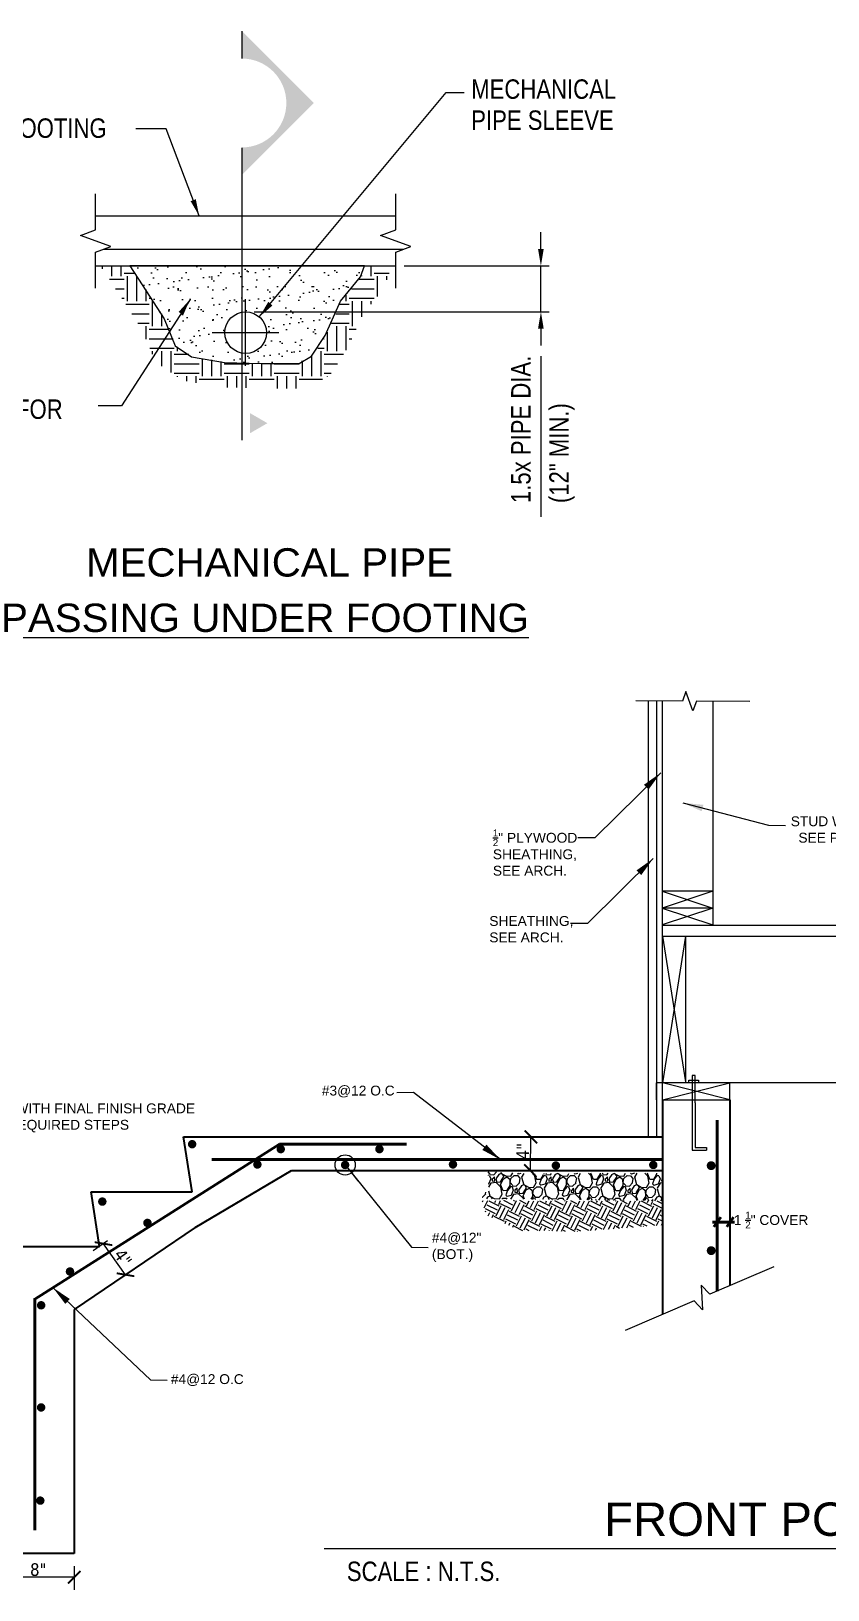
# Model space of a CAD drawing. Extents: x 4834 to 83801, y -13735 to 32221.
# Drawn here: x 10994.9 to 11089.6, y -5156.3 to -4971.1 of the extents above; entities that cross this region are included whole.
import ezdxf
from ezdxf.enums import TextEntityAlignment as Align

# ---------------------------------------------------------------- set-up
doc = ezdxf.new("R2010")
doc.units = 0
doc.header["$LTSCALE"] = 8
doc.header["$MEASUREMENT"] = 0
doc.layers.get('0').update_dxf_attribs({"lineweight": 9})
doc.layers.get('DefPoints').update_dxf_attribs({"color": 17})
for name, color, linetype in [('A-TEXT', 6, 'Continuous'), ('E.O.S', 10, 'Continuous'), ('S-ANNO-PATT', 101, 'Continuous'), ('S-BAR', 6, 'Continuous'), ('S-DIM', 3, 'Continuous'), ('S-DIMS', 2, 'Continuous'), ('S-HATCH', 8, 'Continuous'), ('S-MARK', 3, 'Continuous'), ('S-SECT-CCON', 4, 'Continuous'), ('S-SECT-CONC', 193, 'Continuous'), ('S-SECT-MISC', 134, 'Continuous'), ('S-SECT-RBAR', 4, 'Continuous'), ('s-text', 6, 'Continuous')]:
    doc.layers.add(name, color=color, linetype=linetype)
for name, color, linetype, lineweight in [('A-Wall-New', 1, 'Continuous', 50), ('DIM_DA', 4, 'Continuous', 25), ('TEXT', 6, 'Continuous', 25)]:
    doc.layers.add(name, color=color, linetype=linetype, lineweight=lineweight)
doc.styles.add('ROOMS', font='arial.ttf', dxfattribs={"height": 8})
doc.styles.get("Standard").update_dxf_attribs({"font": 'stylu.ttf'})
doc.styles.add('TAHOMA 48', font='tahoma.ttf')
doc.dimstyles.new('arch1-12', dxfattribs={"dimtxt": 1.5, "dimasz": 1.5, "dimexe": 1.5, "dimexo": 1.5, "dimgap": 1.5, "dimtad": 1, "dimdec": 4, "dimzin": 3, "dimdsep": 46, "dimlunit": 4, "dimtxsty": 'Standard', "dimblk": 'ARCHTICK', "dimcen": 1.5, "dimadec": 0, "dimazin": 0, "dimtfac": 1, "dimtdec": 4, "dimtmove": 1, "dimatfit": 2, "dimfxl": 1, "dimtolj": 1, "dimtzin": 0, "dimarcsym": 0})
doc.dimstyles.new('Forum 24', dxfattribs={"dimscale": 24, "dimtxt": 0.1875, "dimasz": 0.09375, "dimexe": 0.0625, "dimexo": 0.0625, "dimgap": 0.125, "dimtad": 1, "dimdec": 4, "dimrnd": 1, "dimzin": 7, "dimdsep": 46, "dimlunit": 4, "dimtxsty": 'Standard', "dimblk": 'OBLIQUE', "dimblk1": 'DIMTICK', "dimblk2": 'OBLIQUE', "dimcen": -0.0625, "dimdle": 0.125, "dimclrd": 256, "dimclre": 256, "dimclrt": 256, "dimadec": 0, "dimazin": 0, "dimtfac": 1, "dimtdec": 4, "dimtmove": 1, "dimatfit": 3, "dimfxl": 0.0625, "dimtvp": 1.2, "dimfrac": 2, "dimtolj": 1, "dimtzin": 7, "dimlwd": 13, "dimarcsym": 0})
doc.dimstyles.new('STD-16', dxfattribs={"dimscale": 16, "dimtxt": 0.109375, "dimasz": 0.125, "dimexe": 0.0625, "dimexo": 0.0625, "dimgap": 0.0625, "dimtad": 1, "dimdec": 4, "dimzin": 3, "dimdsep": 46, "dimlunit": 4, "dimtxsty": 'Standard', "dimcen": 0.09375, "dimclrd": 256, "dimclre": 256, "dimclrt": 50, "dimadec": 0, "dimazin": 0, "dimtfac": 1, "dimtdec": 4, "dimtmove": 2, "dimatfit": 3, "dimfxl": 1, "dimfrac": 2, "dimtolj": 1, "dimtzin": 0, "dimarcsym": 0})
doc.dimstyles.new('STD-16$7', dxfattribs={"dimscale": 16, "dimtxt": 0.09375, "dimasz": 0.125, "dimexe": 0.0625, "dimexo": 0.0625, "dimgap": 0.0625, "dimtad": 1, "dimdec": 4, "dimzin": 3, "dimdsep": 46, "dimlunit": 4, "dimtxsty": 'Standard', "dimcen": 0.0625, "dimdle": 0.0625, "dimclrd": 256, "dimclre": 4, "dimclrt": 6, "dimadec": 0, "dimazin": 0, "dimtfac": 1, "dimtdec": 4, "dimtix": 1, "dimtmove": 2, "dimatfit": 3, "dimfxl": 1, "dimfrac": 1, "dimtolj": 1, "dimtzin": 0, "dimarcsym": 0})

# ---------------------------------------------------------------- blocks, each defined once
blk = doc.blocks.new('*X2731')
at = {"color": 0}
for p, q in [((102.38, 45.52), (102.38, 45.85)), ((103.5, 44.62), (103.5, 45.85)), ((104.62, 44.62), (104.62, 45.85)), ((105, 45), (106.32, 45)), ((134.62, 44.62), (134.62, 45.85)), ((135, 45), (136.8, 45)), ((103.21, 44.25), (105, 44.25)), ((103.96, 43.12), (105, 43.12)), ((105.38, 41.62), (105.38, 44.62)), ((106.5, 41.62), (106.5, 44.62)), ((132.27, 43.12), (135, 43.12)), ((133.19, 44.25), (135, 44.25)), ((133.5, 44.62), (133.5, 44.7)), ((135.38, 42.18), (135.38, 44.62)), ((136.5, 44.18), (136.5, 44.62)), ((104.71, 42), (105, 42)), ((105.19, 41.25), (108, 41.25)), ((107.62, 41.62), (107.62, 43.01)), ((108, 42), (108.27, 42)), ((108.38, 38.62), (108.38, 41.62)), ((130.88, 41.25), (132, 41.25)), ((131.62, 41.62), (131.62, 42.33)), ((132, 42), (135, 42)), ((132.38, 38.62), (132.38, 41.62)), ((133.5, 39.76), (133.5, 41.62)), ((134.62, 41.26), (134.62, 41.62)), ((105.91, 40.12), (108, 40.12)), ((109.5, 38.62), (109.5, 40.09)), ((130.37, 40.12), (132, 40.12)), ((106.64, 39), (108, 39)), ((107.62, 37.08), (107.62, 38.62)), ((108, 38.25), (110.39, 38.25)), ((129.38, 35.62), (129.38, 37.92)), ((129.87, 39), (132, 39)), ((130.5, 35.62), (130.5, 38.62)), ((131.62, 35.75), (131.62, 38.62)), ((132, 38.25), (132.82, 38.25)), ((108, 37.12), (110.85, 37.12)), ((108.07, 36), (111, 36)), ((108.38, 35.25), (108.38, 35.62)), ((109.5, 33.81), (109.5, 35.62)), ((110.62, 33.05), (110.62, 35.62)), ((111.38, 35.62), (111.38, 36.16)), ((128.21, 36), (129, 36)), ((128.62, 32.62), (128.62, 35.62)), ((128.94, 37.12), (129, 37.12)), ((132, 37.12), (132.31, 37.12)), ((111, 35.25), (112.73, 35.25)), ((111, 34.12), (114, 34.12)), ((114.38, 32.62), (114.38, 34.76)), ((115.5, 32.62), (115.5, 34.57)), ((116.62, 32.62), (116.62, 34.37)), ((117, 34.12), (120, 34.12)), ((120.38, 32.62), (120.38, 34.19)), ((121.5, 32.62), (121.5, 34.16)), ((122.62, 32.62), (122.62, 34.16)), ((123, 34.12), (126, 34.12)), ((126.38, 32.62), (126.38, 34.32)), ((127.5, 32.62), (127.5, 34.98)), ((129, 35.25), (131.3, 35.25)), ((129, 34.12), (130.57, 34.12)), ((111, 33), (114, 33)), ((111.38, 32.54), (111.38, 32.62)), ((112.5, 32.03), (112.5, 32.62)), ((113.62, 31.84), (113.62, 32.62)), ((114, 32.25), (117, 32.25)), ((117, 33), (120, 33)), ((117.38, 31.28), (117.38, 32.62)), ((118.5, 31.25), (118.5, 32.62)), ((119.62, 31.21), (119.62, 32.62)), ((120, 32.25), (123, 32.25)), ((123, 33), (126, 33)), ((123.38, 31.16), (123.38, 32.62)), ((124.5, 31.16), (124.5, 32.62)), ((125.62, 31.16), (125.62, 32.62)), ((126, 32.25), (128.77, 32.25)), ((129, 33), (129.84, 33)), ((129.38, 32.6), (129.38, 32.62))]:
    blk.add_line(p, q, dxfattribs=at)
blk = doc.blocks.new('*D2830')
at = {"layer": 'DefPoints', "color": 0, "transparency": 16777216}
for p in [(11038.22, -4998.98), (11055.47, -4998.98), (11020.4, -5004.43)]:
    blk.add_point(p, dxfattribs=at)
at = {"layer": 'S-DIMS', "lineweight": -2, "transparency": 16777216}
for p, q in [((11055.47, -4996.98), (11055.47, -4994.98)), ((11039.22, -4998.98), (11056.47, -4998.98)), ((11055.47, -5004.43), (11055.47, -4998.98)), ((11021.4, -5004.43), (11056.47, -5004.43)), ((11055.47, -5006.43), (11055.47, -5008.43))]:
    blk.add_line(p, q, dxfattribs=at)
at = {"layer": 'S-DIMS', "transparency": 16777216}
for points in [[(11055.13, -4996.98), (11055.8, -4996.98), (11055.47, -4998.98)], [(11055.13, -5006.43), (11055.8, -5006.43), (11055.47, -5004.43)]]:
    blk.add_solid(points, dxfattribs=at)
blk = doc.blocks.new('_ArchTick')
at = {"color": 0, "linetype": 'ByBlock', "const_width": 0.15}
blk.add_lwpolyline([(-0.5, -0.5), (0.5, 0.5)], dxfattribs=at)
blk = doc.blocks.new('*D2808')
at = {"layer": 'A-TEXT', "color": 0, "lineweight": -2, "transparency": 16777216}
for p, q in [((10991.71, -5153.14), (10991.71, -5156.25)), ((11000.03, -5154.75), (10991.71, -5154.75)), ((11000.03, -5153.44), (11000.03, -5156.25))]:
    blk.add_line(p, q, dxfattribs=at)
at = {"layer": 'DefPoints', "color": 0, "transparency": 16777216}
for p in [(10991.71, -5151.64), (11000.03, -5151.94), (10991.71, -5154.75)]:
    blk.add_point(p, dxfattribs=at)
at = {"layer": 'A-TEXT', "color": 0, "lineweight": -2, "transparency": 16777216, "xscale": 1.5, "yscale": 1.5, "zscale": 1.5, "rotation": 180}
blk.add_blockref('_ArchTick', (10991.71, -5154.75), dxfattribs=at)
at = {"layer": 'A-TEXT', "color": 0, "lineweight": -2, "transparency": 16777216, "xscale": 1.5, "yscale": 1.5, "zscale": 1.5}
blk.add_blockref('_ArchTick', (11000.03, -5154.75), dxfattribs=at)
at = {"layer": 'A-TEXT', "color": 0, "transparency": 16777216, "insert": (10995.76, -5153.86), "char_height": 1.5, "attachment_point": 5, "style": 'TAHOMA 48'}
blk.add_mtext('\\A1;8"', dxfattribs=at)
blk = doc.blocks.new('_Oblique')
at = {"color": 0, "linetype": 'ByBlock', "lineweight": -2}
blk.add_line((-0.5, -0.5), (0.5, 0.5), dxfattribs=at)
blk = doc.blocks.new('DIMTICK')
for p, q in [((0, 1), (0, -1)), ((-1, 0), (1, 0))]:
    blk.add_line(p, q)
at = {"const_width": 0.141}
blk.add_lwpolyline([(0.707, 0.707), (-0.707, -0.707)], dxfattribs=at)
blk = doc.blocks.new('*D2810')
at = {"layer": 'A-TEXT', "color": 0, "lineweight": -2, "transparency": 16777216}
for p, q in [((11003.99, -5114.79), (11002.29, -5116)), ((11006.13, -5118.82), (11003.51, -5115.13)), ((11006.46, -5118.58), (11004.91, -5119.68))]:
    blk.add_line(p, q, dxfattribs=at)
at = {"layer": 'DefPoints', "color": 0, "transparency": 16777216}
for p in [(11005.22, -5113.92), (11003.51, -5115.13), (11007.69, -5117.71)]:
    blk.add_point(p, dxfattribs=at)
at = {"layer": 'A-TEXT', "color": 0, "lineweight": -2, "transparency": 16777216, "xscale": 1.5, "yscale": 1.5, "zscale": 1.5}
for p, rotation in [((11003.51, -5115.13), 125.386686971955), ((11006.13, -5118.82), 305.386686971955)]:
    blk.add_blockref('_ArchTick', p, dxfattribs=dict(at, rotation=rotation))
at = {"layer": 'A-TEXT', "color": 0, "transparency": 16777216, "insert": (11005.83, -5116.79), "char_height": 1.5, "attachment_point": 5, "rotation": 305.3867, "style": 'TAHOMA 48'}
blk.add_mtext('\\A1;4"', dxfattribs=at)
blk = doc.blocks.new('*D2811')
at = {"layer": 'A-TEXT', "color": 0, "lineweight": -2, "transparency": 16777216}
for p, q in [((11055.7, -5102.47), (11052.79, -5102.42)), ((11054.22, -5106.45), (11054.29, -5102.45)), ((11055.7, -5106.47), (11052.72, -5106.42))]:
    blk.add_line(p, q, dxfattribs=at)
at = {"layer": 'DefPoints', "color": 0, "transparency": 16777216}
for p in [(11054.29, -5102.45), (11057.2, -5102.5), (11057.2, -5106.5)]:
    blk.add_point(p, dxfattribs=at)
at = {"layer": 'A-TEXT', "color": 0, "lineweight": -2, "transparency": 16777216, "xscale": 1.5, "yscale": 1.5, "zscale": 1.5}
for p, rotation in [((11054.29, -5102.45), 89.02474909010994), ((11054.22, -5106.45), 269.0247490901099)]:
    blk.add_blockref('_ArchTick', p, dxfattribs=dict(at, rotation=rotation))
at = {"layer": 'A-TEXT', "color": 0, "transparency": 16777216, "insert": (11053.32, -5104.15), "char_height": 1.5, "attachment_point": 5, "rotation": 89.0247, "style": 'TAHOMA 48'}
blk.add_mtext('\\A1;4"', dxfattribs=at)

msp = doc.modelspace()

# ---------------------------------------------------------------- hatches: boundary and pattern name
at = {"layer": 'S-ANNO-PATT', "transparency": 33554559}
h = msp.add_hatch(dxfattribs=at)
h.set_pattern_fill('GRAVEL', color=256, scale=3, angle=63.4203233)
h.set_pattern_definition([(291.433111, (8774.1305, -4277.35213), (13.407845635, -33.544443287), [0.403608, -39.957264]), (248.390064, (8774.27798, -4277.72782), (13.424969221, 33.5375938524), [0.692604, -68.5677743]), (195.93077, (8774.0229, -4278.37174), (42.935586015, 12.06380759), [0.488364, -48.3480978]), (330.694012, (8774.17013, -4279.75367), (-52.316454591, 29.529452739), [0.630714, -62.440674]), (356.2539775, (8774.72012, -4280.06239), (-38.9068965974, 2.693213166), [0.618465, -61.2281194]), (60.694012, (8775.33727, -4280.1028), (-29.529452739, -52.316454591), [0.630714, -62.440674]), (101.114564, (8775.64599, -4279.5528), (9.379156217, -48.3014640425), [0.834087, -82.5745456]), (135.6756517, (8775.4852, -4278.73436), (-49.628378501, 48.3117381945), [0.787464, -77.9589645]), (184.849889, (8774.92185, -4278.18414), (-45.61681267, -4.0132781895), [0.63285, -62.6522193]), (238.656682, (8774.29127, -4278.23765), (17.448521563, 28.170003466), [0.722496, -35.4022877]), (285.817761, (8773.91545, -4278.85471), (13.4044209173, -46.960850715), [0.934344, -92.500125]), (202.234398, (8775.52586, -4277.11099), (-25.493913887, -10.72661898), [0.318903, -31.5715344]), (234.889558, (8775.23067, -4277.23166), (22.816111949, 32.1935558075), [0.606711, -60.0645342]), (288.42032, (8774.8817, -4277.728), (2.682939, -1.3423257), [0.424263, -3.8183777]), (266.618914, (8774.4658, -4277.7547), (1.345750404, 16.09934644), [0.228474, -22.6188453]), (355.221733, (8774.4523, -4277.9828), (-9.39114273, 1.34403804), [0.323109, -15.8323854]), (94.38408, (8774.7743, -4278.0097), (-1.33890097, 10.73346841), [0.524787, -16.9680687]), (224.985374, (8774.7342, -4277.4864), (5.3675904, 4.02355234), [0.379473, -9.10736]), (79.809864, (8773.67378, -4279.53888), (5.374439821, 30.856367197), [0.5316, -52.6285354]), (133.766499, (8773.76783, -4279.01567), (24.143026407, -25.497338604), [0.445983, -44.1522232]), (356.618914, (8774.1976, -4277.21798), (-16.09934644, 1.345750404), [0.456945, -22.3903743]), (47.030783, (8774.65376, -4277.24493), (-21.472073904, -22.80241308), [0.5316, -52.6285354]), (42.864278, (8775.3372, -4280.37112), (-12.07750646, -10.730043697), [0.51264, -25.1193712]), (358.195464, (8775.71295, -4280.0224), (-36.223957584, 1.35088748), [0.429534, -42.5239292]), (130.221733, (8776.89397, -4278.53347), (-10.730043697, 12.07750646), [0.456945, -22.3903743]), (80.774348, (8776.5989, -4278.18457), (-6.718477866, -40.247509925), [0.502893, -49.786271]), (132.864278, (8776.23623, -4279.8481), (10.730043697, -12.07750646), [0.25632, -25.3756912]), (164.730256, (8776.81343, -4278.69445), (-12.07408174, 2.68636373), [0.15297, -15.1440885]), (229.38408, (8776.66586, -4278.6542), (6.70991607, 6.70649136), [0.618465, -11.750852]), (249.429329, (8776.26325, -4279.12364), (10.740317849, 28.171715825), [0.57315, -56.7417695]), (7.11039, (8775.0158, -4278.1305), (-6.7082037, 0.00171236), [0.432666, -10.383988]), (56.57755, (8775.44512, -4278.07695), (28.185414694, 42.925311863), [0.755382, -74.782688]), (124.365719, (8775.8612, -4277.44648), (13.411270352, -20.12803586), [0.308868, -30.5780224]), (153.42032, (8775.6868, -4277.1915), (-4.0252647, -1.3406133), [0.18, -2.82]), (183.67676, (8776.15592, -4279.13702), (24.149875842, 1.335476252), [0.416772, -41.26056]), (111.433111, (8775.74, -4279.16375), (-13.407845635, 33.544443287), [0.807216, -39.553656]), (63.42032, (8775.445, -4278.4124), (-1.3406133, 4.0252647), [0.78, -2.22]), (28.72517, (8775.79404, -4277.7148), (32.20382996, 17.433110335), [0.474342, -46.959823]), (317.474927, (8776.21, -4277.4868), (9.38943037, -8.05224176), [0.436806, -21.4035237]), (271.0662987, (8776.53192, -4277.78206), (1.3252021, -64.3990981256), [0.711195, -70.4084225]), (238.846402, (8776.54516, -4278.49314), (-20.133172935, -33.535881494), [0.752397, -74.4872202])])
h.paths.add_polyline_path([(11069.91205, -5110.04478), (11069.91205, -5107.37324), (11069.26198, -5106.74699), (11055.71696, -5106.78922), (11055.87205, -5106.94431), (11049.1873, -5106.55653), (11049.23885, -5108.98437), (11048.48665, -5109.10003), (11048.48665, -5109.79283)])
h = msp.add_hatch(dxfattribs=at)
h.set_pattern_fill('EARTH', color=256, scale=5.4, angle=63.4203233)
h.set_pattern_definition([(63.420323, (8775.1762, -4278.5365), (-0.603276, 1.8113691), [1.35, -1.35]), (63.420323, (8774.7235, -4278.31), (-0.603276, 1.8113691), [1.35, -1.35]), (63.420323, (8774.2708, -4278.0835), (-0.603276, 1.8113691), [1.35, -1.35]), (153.420323, (8774.1953, -4277.8571), (-1.8113691, -0.603276), [1.35, -1.35]), (153.420323, (8774.4219, -4277.4043), (-1.8113691, -0.603276), [1.35, -1.35]), (153.420323, (8774.6484, -4276.9516), (-1.8113691, -0.603276), [1.35, -1.35])])
h.paths.add_polyline_path([(11069.91205, -5112.93537), (11069.91205, -5110.35356), (11069.61177, -5110.06428), (11048.48848, -5110.00866), (11048.96926, -5111.70499), (11053.1022, -5113.59634), (11056.40486, -5113.5824), (11059.26308, -5113.71895)])
at = {"layer": 'S-HATCH'}
h = msp.add_hatch(dxfattribs=at)
h.set_pattern_fill('AR-SAND', color=256, scale=1.32, style=0)
h.set_pattern_definition([(37.5, (2483.1742, -9032.0812), (-0.08315123, 2.54340738), [0, -2.0064, 0, -2.244, 0, -2.145]), (7.5, (2483.1742, -9032.0812), (2.3361053, 3.7252328), [0, -1.0824, 0, -1.8084, 0, -0.693]), (327.5, (2481.5506, -9032.0812), (4.11066726, 0.00746995), [0, -0.66, 0, -2.376, 0, -3.102]), (317.5, (2481.5506, -9032.0812), (3.9680871, 1.1585317), [0, -0.33, 0, -1.5576, 0, -1.782])])
h.paths.add_polyline_path([(11006.62611, -4998.98114), (11008.10089, -5001.20687), (11010.69911, -5005.24451), (11012.01354, -5008.45434), (11013.95195, -5009.76015), (11017.88572, -5010.43036), (11020.39684, -5010.50336), (11020.39684, -5010.27855), (11020.39684, -5009.37614, -0.414213562), (11017.92184, -5006.90114, -1), (11022.87184, -5006.90114, -0.414213562), (11020.39684, -5009.37614), (11020.39684, -5010.50336), (11022.29286, -5010.55848), (11026.76689, -5010.55848), (11028.23663, -5009.6971), (11029.83876, -5007.22611), (11031.68184, -5003.14726), (11034.04652, -5000.25999), (11034.50795, -4998.98114)])
at = {"layer": 'S-MARK'}
h = msp.add_hatch(color=256, dxfattribs=at)
edge = h.paths.add_edge_path()
edge.add_line((11028.48144, -4979.62252), (11019.94856, -4988.15539))
edge.add_line((11019.94856, -4988.15539), (11019.94856, -4984.90249))
edge.add_ellipse((11019.94856, -4979.62252), major_axis=(3.73351, 3.73351), ratio=1, start_angle=225, end_angle=405)
edge.add_line((11019.94856, -4974.34254), (11019.94856, -4971.08964))
edge.add_line((11019.94856, -4971.08964), (11028.48144, -4979.62252))

# ---------------------------------------------------------------- linework, layer by layer
msp.add_line((11074.1737, -5095.70697), (11074.1737, -5096.0311))
at = {"layer": 'A-Wall-New'}
for p, q in [((11076.84184, -5111.9693), (11076.02839, -5113.12664)), ((11078.3632, -5111.9693), (11077.54975, -5113.12664)), ((11075.85604, -5112.57799), (11078.4578, -5112.57799))]:
    msp.add_line(p, q, dxfattribs=at)
at = {"layer": 'DIM_DA', "color": 2, "linetype": 'ByBlock'}
for p, q in [((11068.20054, -5050.70783), (11068.20054, -5095.91108)), ((11069.19407, -5050.70783), (11069.19407, -5077.27331)), ((11069.89055, -5050.70783), (11069.89055, -5077.27331)), ((11075.89055, -5050.70783), (11075.89055, -5077.27331)), ((11075.89328, -5073.26544), (11069.89055, -5073.26544)), ((11075.89328, -5073.26544), (11069.89055, -5075.26544)), ((11069.89055, -5073.26544), (11075.89328, -5075.26544)), ((11075.89328, -5075.26756), (11069.89055, -5075.26756)), ((11075.89328, -5075.26756), (11069.89055, -5077.26756)), ((11069.89055, -5075.26756), (11075.89328, -5077.26756)), ((11069.90464, -5078.59163), (11069.90464, -5075.22133)), ((11069.19407, -5075.65317), (11069.19407, -5102.45395)), ((11069.90464, -5077.27331), (11135.62643, -5077.27331)), ((11069.90464, -5078.59163), (11135.62041, -5078.59163)), ((11069.90464, -5078.59163), (11072.65682, -5095.91891)), ((11069.90464, -5096.03342), (11069.90464, -5078.59163)), ((11072.65682, -5078.59163), (11069.90737, -5096.03411)), ((11072.65682, -5078.59163), (11072.65682, -5095.91891)), ((11068.20054, -5095.91108), (11068.20054, -5102.45395)), ((11069.19122, -5098.03342), (11069.19122, -5096.02767)), ((11135.54081, -5096.02767), (11069.19407, -5096.02767)), ((11069.90464, -5098.03342), (11077.90737, -5096.03342)), ((11077.90737, -5098.03342), (11069.90464, -5096.03342)), ((11069.90737, -5098.03342), (11069.90737, -5096.02767)), ((11077.90737, -5098.03342), (11077.90737, -5096.02767)), ((11069.90464, -5098.03342), (11077.90737, -5098.03342))]:
    msp.add_line(p, q, dxfattribs=at)
at = {"layer": 'E.O.S', "color": 4}
for p, q in [((11073.04766, -5096.0311), (11073.04766, -5095.70697)), ((11073.42715, -5098.41212), (11073.42715, -5104.03588)), ((11073.80519, -5098.41212), (11073.80519, -5103.71868)), ((11073.42715, -5104.03701), (11075.15297, -5104.03701)), ((11073.80519, -5103.71868), (11075.15297, -5103.71868)), ((11075.15297, -5103.71868), (11075.15297, -5104.03701))]:
    msp.add_line(p, q, dxfattribs=at)
for points in [[(11073.80519, -5098.41212), (11073.80519, -5095.16672), (11073.42715, -5095.16672), (11073.42715, -5098.41212)], [(11073.04766, -5095.70697), (11074.1737, -5095.70697)], [(11074.1737, -5096.0311), (11073.04766, -5096.0311)]]:
    msp.add_lwpolyline(points, dxfattribs=at)
at = {"layer": 'S-BAR', "const_width": 0.5}
for points in [[(11014.29248, -5103.31269, -1), (11013.79248, -5103.31269, -1)], [(11024.81447, -5103.90019, -1), (11024.31447, -5103.90019, -1)], [(11036.53821, -5103.90019, -1), (11036.03821, -5103.90019, -1)], [(11022.03911, -5105.72171, -1), (11021.53911, -5105.72171, -1)], [(11032.46146, -5105.7794, -1), (11031.96146, -5105.7794, -1)], [(11045.27418, -5105.71405, -1), (11044.77418, -5105.71405, -1)], [(11057.49854, -5105.84476, -1), (11056.99854, -5105.84476, -1)], [(11069.06922, -5105.7794, -1), (11068.56922, -5105.7794, -1)], [(11003.62043, -5110.1295, -1), (11003.12043, -5110.1295, -1)], [(11008.98148, -5112.66389, -1), (11008.48148, -5112.66389, -1)], [(10999.77965, -5118.43831, -1), (10999.27965, -5118.43831, -1)], [(10996.35342, -5122.45104, -1), (10995.85342, -5122.45104, -1)], [(10996.35342, -5134.5871, -1), (10995.85342, -5134.5871, -1)], [(10996.25457, -5145.65436, -1), (10995.75457, -5145.65436, -1)]]:
    msp.add_lwpolyline(points, format="xyb", close=True, dxfattribs=at)
at = {"layer": 'S-BAR', "transparency": 33554610, "const_width": 0.525}
for points in [[(11075.43228, -5105.86195, 1), (11075.95728, -5105.86195, 1)], [(11075.43342, -5115.95815, 1), (11075.95842, -5115.95815, 1)]]:
    msp.add_lwpolyline(points, format="xyb", close=True, dxfattribs=at)
at = {"layer": 'S-DIM', "linetype": 'Continuous'}
msp.add_lwpolyline([(11080.29688, -5050.71415), (11073.95207, -5050.68518), (11073.52749, -5051.83535), (11072.69936, -5049.52736), (11072.27478, -5050.67752), (11066.74653, -5050.65228)], dxfattribs=at)
at = {"layer": 'S-DIMS'}
msp.add_line((11055.46669, -5009.70614), (11055.46669, -5028.76513), dxfattribs=at)
at = {"layer": 'S-MARK', "color": 160}
for p, q in [((11019.94856, -4971.08964), (11019.94856, -4974.34254)), ((11019.94856, -4984.94073), (11019.94856, -5019.66105)), ((11029.72068, -5151.35373), (11159.54224, -5151.35373))]:
    msp.add_line(p, q, dxfattribs=at)
at = {"layer": 'S-MARK'}
msp.add_solid([(11020.92561, -5018.84618), (11022.98328, -5017.65818), (11020.92561, -5016.47019)], dxfattribs=at)
at = {"layer": 'S-SECT-CCON'}
for p, q in [((11002.57684, -4993.04114), (11038.21684, -4993.04114)), ((11034.50795, -4998.98114), (11006.62611, -4998.98114))]:
    msp.add_line(p, q, dxfattribs=at)
at = {"layer": 'S-SECT-CCON', "linetype": 'Continuous'}
for points in [[(11002.57684, -5001.62114), (11002.57684, -4997.33114), (11004.39018, -4996.67114), (11000.76351, -4995.35114), (11002.57684, -4994.69114), (11002.57684, -4990.40114)], [(11038.21684, -5001.62114), (11038.21684, -4997.33114), (11040.03018, -4996.67114), (11036.40351, -4995.35114), (11038.21684, -4994.69114), (11038.21684, -4990.40114)]]:
    msp.add_lwpolyline(points, dxfattribs=at)
at = {"layer": 'S-SECT-CCON', "flags": 128}
msp.add_lwpolyline([(11083.13699, -5117.87318), (11075.52059, -5121.13763), (11074.51984, -5120.07196), (11074.68307, -5122.9912), (11073.68232, -5121.92553), (11065.46227, -5125.44871)], dxfattribs=at)
at = {"layer": 'S-SECT-CONC', "linetype": 'Continuous', "lineweight": 35}
for p, q in [((11069.91205, -5098.05614), (11069.91205, -5123.5415)), ((11077.91205, -5098.05614), (11077.91205, -5120.11263)), ((11014.02781, -5108.95395), (11013.02781, -5102.45395)), ((11013.02781, -5102.45395), (11069.91205, -5102.45395)), ((11025.84334, -5106.45395), (11069.91205, -5106.45395)), ((11003.02781, -5115.45395), (11002.02781, -5108.95395)), ((11002.02781, -5108.95395), (11014.02781, -5108.95395)), ((11014.40801, -5113.1959), (11000.02781, -5122.96656)), ((10991.02781, -5115.45395), (11003.02781, -5115.45395)), ((11000.02781, -5122.96656), (11000.02781, -5151.94128)), ((11000.02781, -5151.94128), (10991.71176, -5151.94128))]:
    msp.add_line(p, q, dxfattribs=at)
at = {"layer": 'S-SECT-CONC', "linetype": 'Continuous', "lineweight": 35, "flags": 128}
msp.add_lwpolyline([(11014.40801, -5113.1959), (11025.84334, -5106.45395)], dxfattribs=at)
at = {"layer": 'S-SECT-MISC'}
for p, q in [((11002.57684, -4998.98114), (11038.21684, -4998.98114)), ((11020.39684, -5010.86114), (11020.39684, -5002.94114)), ((11016.43684, -5006.90114), (11024.35684, -5006.90114))]:
    msp.add_line(p, q, dxfattribs=at)
at = {"layer": 'S-SECT-MISC', "linetype": 'Continuous', "lineweight": 50, "transparency": 33554610}
for p, q in [((11024.4211, -5103.30835), (11039.5085, -5103.30835)), ((11016.36115, -5105.14904), (11069.91205, -5105.14904))]:
    msp.add_line(p, q, dxfattribs=at)
at = {"layer": 'S-SECT-MISC'}
msp.add_lwpolyline([(11006.62611, -4998.98114), (11008.10089, -5001.20687), (11010.69911, -5005.24451), (11012.01354, -5008.45434), (11013.95195, -5009.76015), (11017.88572, -5010.43036), (11022.29286, -5010.55848), (11026.76689, -5010.55848), (11028.23663, -5009.6971), (11029.83876, -5007.22611), (11031.68184, -5003.14726), (11034.04652, -5000.25999), (11034.50795, -4998.98114)], dxfattribs=at)
at = {"layer": 'S-SECT-MISC', "linetype": 'Continuous', "lineweight": 50, "transparency": 33554610}
for points in [[(11076.39705, -5120.76197), (11076.39705, -5100.47512)], [(10995.33941, -5149.14997), (10995.33941, -5121.70734), (11024.4211, -5103.30835)]]:
    msp.add_lwpolyline(points, dxfattribs=at)
at = {"layer": 'S-SECT-MISC'}
msp.add_circle((11020.39684, -5006.90114), 2.475, dxfattribs=at)
at = {"layer": 'S-SECT-RBAR'}
msp.add_line((11003.48351, -4997.00114), (11039.12351, -4997.00114), dxfattribs=at)

# ---------------------------------------------------------------- block references
at = {"layer": 'S-HATCH', "xscale": 0.99, "yscale": 0.99, "zscale": 0.99}
msp.add_blockref('*X2731', (10902.02911, -5044.37575), dxfattribs=at)

# ---------------------------------------------------------------- texts
at = {"layer": 'S-MARK', "color": 3, "width": 1.0625}
for s, p in [('MECHANICAL PIPE', (11023.23526, -5034.19552)), ('%%uPASSING UNDER FOOTING', (11022.70062, -5040.7761))]:
    msp.add_text(s, height=3.366, dxfattribs=at).set_placement(p, align=Align.MIDDLE)
at = {"layer": 'S-MARK', "color": 210, "width": 1.0625}
msp.add_text('FRONT PORCH STAIR', height=3.96, dxfattribs=at).set_placement((11092.66618, -5147.85724), align=Align.MIDDLE)
at = {"layer": 'S-MARK', "color": 50, "width": 0.85}
msp.add_text('SCALE : N.T.S.', height=2.31, dxfattribs=at).set_placement((11041.53639, -5154.0555), align=Align.MIDDLE)
at = {"layer": 's-text', "width": 0.85}
for s, p in [('MECHANICAL', (11047.19319, -4979.12644)), ('PIPE SLEEVE', (11047.19319, -4982.8152)), ('CONC. FOOTING', (10982.74053, -4983.76101)), ('BACKFILL HOLE FOR', (10972.10394, -5017.14965))]:
    msp.add_text(s, height=2.31, dxfattribs=at).set_placement(p)
for s, p in [('1.5x PIPE DIA.', (11054.2462, -5027.15288)), ('(12" MIN.)', (11058.7837, -5027.15288))]:
    msp.add_text(s, height=2.31, rotation=90, dxfattribs=at).set_placement(p)
at = {"layer": 'TEXT', "char_height": 1.1705057, "attachment_point": 5, "style": 'ROOMS'}
for s, insert, width in [('\\A1;\\pxi-3,l4,ql,t4;{\\H0.7x;\\S1/2;}" PLYWOOD\\PSHEATHING,\\PSEE ARCH.', (11057.1583, -5068.67512), 17.1339517), ('\\A1;STUD WALL,\\PSEE PLAN', (11090.05328, -5065.93664), 17.1339517), ('\\A1;\\pxi-3,l4,ql,t4;SHEATHING,\\PSEE ARCH.', (11056.73669, -5077.77939), 17.1339517), ('\\A1;\\pxi-3,l5,ql,t5;#3@12 O.C', (11035.66907, -5097.06011), 17.1339517), ('\\A1;\\pxi-3,l5,ql,t5;COORDINATE WITH FINAL FINISH GRADE ACTUAL REQUIRED STEPS ', (10997.55343, -5100.1922), 36.4131304), ('\\A1;1 {\\H0.7x;\\S1/2;}" COVER', (11082.81114, -5112.32154), 17.1339517), ('\\A1;\\pxi-3,l5,ql,t5;#4@12"\\P(BOT.)', (11048.74417, -5115.57277), 17.1339517), ('\\A1;\\pxi-3,l5,ql,t5;#4@12 O.C', (11017.73437, -5131.3388), 17.1339517)]:
    msp.add_mtext(s, dxfattribs=dict(at, insert=insert, width=width))

# ---------------------------------------------------------------- dimensions: what is measured, and where the dimension line sits
at = {"layer": 'A-TEXT'}
for base, p1, p2, angle, text, picture, middle in [((11054.29148, -5102.44691), (11057.19663, -5106.49637), (11057.19663, -5102.49637), 89.0247491, '4"', '*D2811', (11055.56789, -5104.19003)), ((11003.51199, -5115.12699), (11007.68522, -5117.71317), (11005.21524, -5113.91715), 125.386687, '4"', '*D2810', (11003.99746, -5118.09387)), ((10991.71176, -5154.75191), (11000.02781, -5151.94128), (10991.71176, -5151.64417), 180, '8"', '*D2808', (10995.75589, -5156.1487))]:
    dim = msp.add_linear_dim(base=base, p1=p1, p2=p2, angle=angle, text=text, dimstyle='arch1-12', override={"dimtxsty": 'TAHOMA 48'}, dxfattribs=at)
    dim.commit()
    dim.dimension.update_dxf_attribs({"geometry": picture, "text_midpoint": middle, "dimtype": 160})
at = {"layer": 'S-DIMS'}
dim = msp.add_linear_dim(base=(11055.46669, -4998.98114), p1=(11020.39684, -5004.42614), p2=(11038.21684, -4998.98114), angle=90, text=' ', dimstyle='STD-16', dxfattribs=at)
dim.commit()
dim.dimension.update_dxf_attribs({"geometry": '*D2830', "text_midpoint": (11055.46669, -5001.70364)})

# ---------------------------------------------------------------- leaders
at = {"layer": 's-text'}
msp.add_leader([(11022.05108, -5005.00257), (11044.2341, -4978.37072), (11046.33842, -4978.37072)], dimstyle='STD-16$7', override={"dimgap": 0.0625, "dimtad": 0}, dxfattribs=at)
for points in [[(11014.87729, -4993.04114), (11010.96734, -4982.69045), (11007.33665, -4982.69045)], [(11013.78894, -5002.94685), (11005.66096, -5015.61031), (11002.86812, -5015.61031)]]:
    msp.add_leader(points, dimstyle='STD-16$7', dxfattribs=at)
at = {"layer": 'TEXT'}
for points, override in [([(11069.69587, -5059.2066), (11061.87022, -5066.91752), (11059.87374, -5066.93369)], {"dimasz": 0.1, "dimtad": 0}), ([(11072.3452, -5062.77008), (11082.51363, -5065.42527), (11084.51011, -5065.44144)], {"dimasz": 0.1, "dimtad": 0}), ([(11068.81187, -5069.38228), (11060.98622, -5077.0932), (11058.98974, -5077.10937)], {"dimasz": 0.1, "dimtad": 0}), ([(11050.65675, -5105.14904), (11040.33797, -5097.17919), (11038.34149, -5097.19536)], {"dimasz": 0.1, "dimtad": 0}), ([(11032.21146, -5105.7794), (11040.09313, -5115.55423), (11042.08961, -5115.5704)], {"dimasz": 0.1, "dimtad": 0, "dimldrblk": 'Origin'}), ([(10997.49696, -5120.34233), (11009.08332, -5131.32027), (11011.0798, -5131.33644)], {"dimasz": 0.1, "dimtad": 0})]:
    msp.add_leader(points, dimstyle='Forum 24', override=override, dxfattribs=at)

doc.saveas('drawing.dxf')
